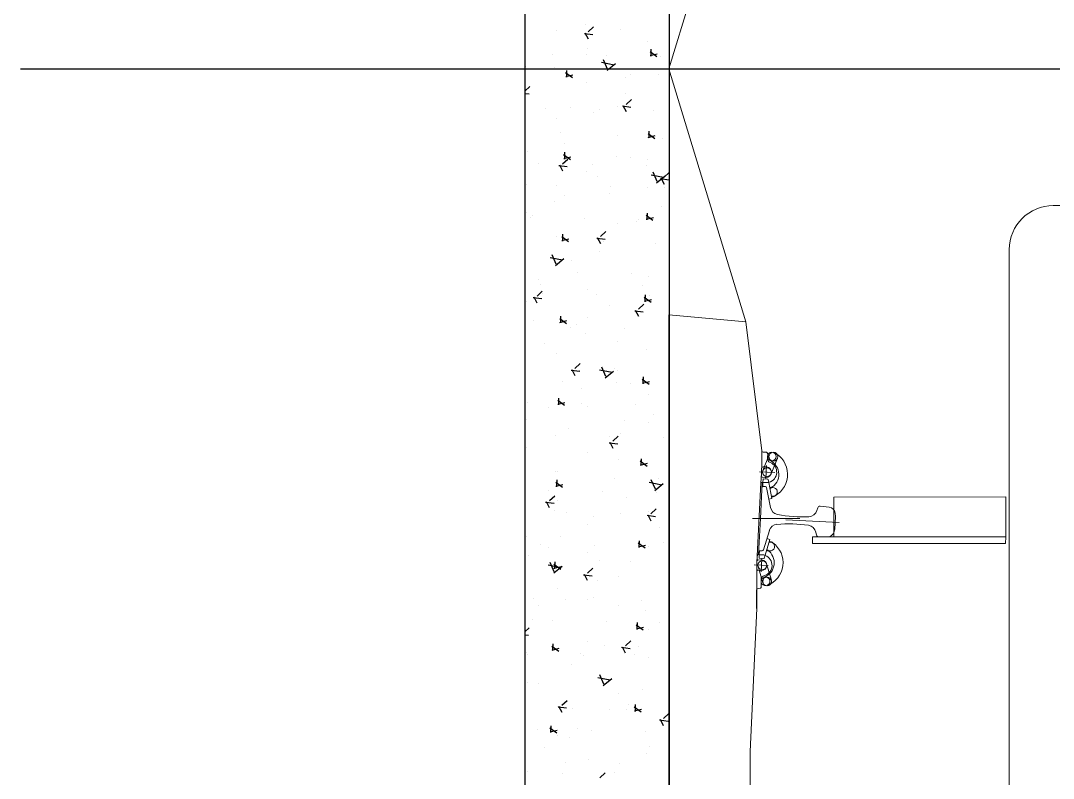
# Model space of a CAD drawing. Header units: feet. Extents: x 50754 to 76410, y 49660 to 67674.
# Drawn here: x 70008.1 to 70106.5, y 54284.4 to 54356.5 of the extents above; entities that cross this region are included whole.
import ezdxf

# ---------------------------------------------------------------- set-up
doc = ezdxf.new("R2010")
doc.units = ezdxf.units.FT
doc.linetypes.add('Amconstr', pattern=[9999, 9999, 0])
doc.linetypes.add('CENTER2', pattern=[28.575, 19.05, -3.175, 3.175, -3.175])
for name, color, linetype in [('1_CEN-LIN', 1, 'CENTER2'), ('1_HATCH', 8, 'Continuous'), ('1_L.RT-B.R.T', 6, 'Continuous'), ('1_LINE', 4, 'Continuous'), ('MS GATE', 1, 'Continuous')]:
    doc.layers.add(name, color=color, linetype=linetype)

# ---------------------------------------------------------------- blocks, each defined once
blk = doc.blocks.new('admin enlclave road')
at = {"layer": '1_CEN-LIN', "color": 253, "ltscale": 5, "flags": 128}
blk.add_lwpolyline([(44844.9337, -5366.1744), (44868.5974, -5362.922)], dxfattribs=at)
at = {"layer": '1_HATCH', "color": 253, "linetype": 'Continuous'}
for p, q in [((44846.1687, -5365.9056, 0), (44846.1687, -5365.9056, 0)), ((44846.1775, -5365.9204, 0), (44846.1877, -5365.9078, 0)), ((44846.2474, -5365.9053, 0), (44846.2474, -5365.9053, 0)), ((44846.1062, -5365.9262, 0), (44846.1062, -5365.9262, 0)), ((44846.1696, -5365.9248, 0), (44846.1887, -5365.9247, 0)), ((44846.1705, -5365.9234, 0), (44846.1794, -5365.9358, 0)), ((44846.3118, -5365.9236, 0), (44846.3118, -5365.9236, 0)), ((44846.3215, -5365.9396, 0), (44846.3232, -5365.9547, 0)), ((44846.1811, -5365.9578, 0), (44846.1811, -5365.9578, 0)), ((44846.3202, -5365.9447, 0), (44846.337, -5365.9538, 0)), ((44846.3218, -5365.9537, 0), (44846.3369, -5365.9476, 0)), ((44846.3453, -5365.9531, 0), (44846.3453, -5365.9531, 0)), ((44846.1062, -5365.9814, 0), (44846.1062, -5365.9814, 0)), ((44846.181, -5365.9702, 0), (44846.181, -5365.9702, 0)), ((44846.2161, -5365.9835, 0), (44846.2447, -5365.9852, 0)), ((44846.2191, -5365.9766, 0), (44846.231, -5365.9961, 0)), ((44846.2257, -5365.9673, 0), (44846.2257, -5365.9673, 0)), ((44846.2347, -5365.9956, 0), (44846.2474, -5365.982, 0)), ((44846.0466, -5365.996, 0), (44846.0466, -5365.996, 0)), ((44846.2308, -5365.9998, 0), (44846.2347, -5365.9956, 0)), ((44846.231, -5365.9961, 0), (44846.2311, -5365.9961, 0)), ((44846.2841, -5366.0019, 0), (44846.2841, -5366.0019, 0)), ((44846.3456, -5365.993, 0), (44846.3456, -5365.993, 0)), ((44846.0499, -5366.0155, 0), (44846.0499, -5366.0155, 0)), ((44846.1147, -5366.0103, 0), (44846.1147, -5366.0103, 0)), ((44846.14, -5366.0172, 0), (44846.1567, -5366.0263, 0)), ((44846.1413, -5366.012, 0), (44846.143, -5366.0272, 0)), ((44846.1416, -5366.0261, 0), (44846.1566, -5366.0201, 0)), ((44846.1538, -5366.0244, 0), (44846.1538, -5366.0244, 0)), ((44846.2734, -5366.0102, 0), (44846.2734, -5366.0102, 0)), ((44846.1898, -5366.0331, 0), (44846.1898, -5366.0331, 0)), ((44846.2793, -5366.0455, 0), (44846.2793, -5366.0455, 0)), ((44846.0556, -5366.0704, 0), (44846.0652, -5366.0586, 0)), ((44846.0563, -5366.0755, 0), (44846.0661, -5366.0755, 0)), ((44846.2646, -5366.0771, 0), (44846.2646, -5366.0771, 0)), ((44846.2757, -5366.0738, 0), (44846.2947, -5366.0737, 0)), ((44846.2766, -5366.0723, 0), (44846.2854, -5366.0848, 0)), ((44846.2836, -5366.0694, 0), (44846.2938, -5366.0568, 0)), ((44846.3454, -5366.0752, 0), (44846.3454, -5366.0752, 0)), ((44846.162, -5366.0922, 0), (44846.162, -5366.0922, 0)), ((44846.213, -5366.098, 0), (44846.213, -5366.098, 0)), ((44846.2258, -5366.0894, 0), (44846.2258, -5366.0894, 0)), ((44846.1062, -5366.1035, 0), (44846.1062, -5366.1035, 0)), ((44846.1336, -5366.1224, 0), (44846.1336, -5366.1224, 0)), ((44846.3421, -5366.1213, 0), (44846.3438, -5366.1364, 0)), ((44846.2734, -5366.14, 0), (44846.2734, -5366.14, 0)), ((44846.3408, -5366.1265, 0), (44846.3575, -5366.1356, 0)), ((44846.3424, -5366.1354, 0), (44846.3574, -5366.1293, 0)), ((44846.3749, -5366.1325, 0), (44846.3749, -5366.1325, 0)), ((44846.1466, -5366.1505, 0), (44846.1466, -5366.1505, 0)), ((44846.1591, -5366.1747, 0), (44846.1591, -5366.1747, 0)), ((44846.2775, -5366.1884, 0), (44846.2775, -5366.1884, 0)), ((44846.3086, -5366.1851, 0), (44846.3086, -5366.1851, 0)), ((44846.3482, -5366.184, 0), (44846.3482, -5366.184, 0)), ((44846.0803, -5366.203, 0), (44846.0803, -5366.203, 0)), ((44846.1605, -5366.1989, 0), (44846.1772, -5366.208, 0)), ((44846.161, -5366.2201, 0), (44846.1713, -5366.2076, 0)), ((44846.1618, -5366.1938, 0), (44846.1635, -5366.2089, 0)), ((44846.1621, -5366.2078, 0), (44846.1772, -5366.2018, 0)), ((44846.2264, -5366.2119, 0), (44846.2264, -5366.2119, 0)), ((44846.346, -5366.1977, 0), (44846.346, -5366.1977, 0)), ((44846.3629, -5366.2102, 0), (44846.3749, -5366.2297, 0)), ((44846.3747, -5366.2333, 0), (44846.3912, -5366.2155, 0)), ((44846.3896, -5366.2183, 0), (44846.3993, -5366.2065, 0)), ((44846.1068, -5366.226, 0), (44846.1068, -5366.226, 0)), ((44846.1531, -5366.2246, 0), (44846.1722, -5366.2244, 0)), ((44846.1541, -5366.2231, 0), (44846.1629, -5366.2355, 0)), ((44846.2172, -5366.2293, 0), (44846.2172, -5366.2293, 0)), ((44846.2422, -5366.2376, 0), (44846.2422, -5366.2376, 0)), ((44846.36, -5366.2171, 0), (44846.3885, -5366.2187, 0)), ((44846.3817, -5366.2228, 0), (44846.4008, -5366.2227, 0)), ((44846.3827, -5366.2213, 0), (44846.3915, -5366.2337, 0)), ((44846.274, -5366.2548, 0), (44846.274, -5366.2548, 0)), ((44846.357, -5366.2469, 0), (44846.357, -5366.2469, 0)), ((44846.3936, -5366.2407, 0), (44846.3936, -5366.2407, 0)), ((44846.0863, -5366.2759, 0), (44846.0863, -5366.2759, 0)), ((44846.1544, -5366.269, 0), (44846.1544, -5366.269, 0)), ((44846.2745, -5366.2709, 0), (44846.2745, -5366.2709, 0)), ((44846.3929, -5366.2847, 0), (44846.3929, -5366.2847, 0)), ((44846.1544, -5366.3062, 0), (44846.1544, -5366.3062, 0)), ((44846.1759, -5366.2901, 0), (44846.1759, -5366.2901, 0)), ((44846.3613, -5366.3082, 0), (44846.378, -5366.3173, 0)), ((44846.3626, -5366.303, 0), (44846.3643, -5366.3182, 0)), ((44846.3423, -5366.3256, 0), (44846.3423, -5366.3256, 0)), ((44846.3461, -5366.3198, 0), (44846.3461, -5366.3198, 0)), ((44846.3629, -5366.3171, 0), (44846.378, -5366.3111, 0)), ((44846.0951, -5366.3387, 0), (44846.0951, -5366.3387, 0)), ((44846.1069, -5366.3481, 0), (44846.1069, -5366.3481, 0)), ((44846.1095, -5366.3426, 0), (44846.1095, -5366.3426, 0)), ((44846.2265, -5366.334, 0), (44846.2265, -5366.334, 0)), ((44846.3008, -5366.3362, 0), (44846.3008, -5366.3362, 0)), ((44846.1823, -5366.3755, 0), (44846.1841, -5366.3906, 0)), ((44846.2592, -5366.3736, 0), (44846.2783, -5366.3734, 0)), ((44846.2601, -5366.3721, 0), (44846.269, -5366.3845, 0)), ((44846.2671, -5366.3691, 0), (44846.2773, -5366.3566, 0)), ((44846.39, -5366.3672, 0), (44846.39, -5366.3672, 0)), ((44846.1699, -5366.3828, 0), (44846.1699, -5366.3828, 0)), ((44846.1811, -5366.3806, 0), (44846.1978, -5366.3897, 0)), ((44846.1827, -5366.3896, 0), (44846.1977, -5366.3835, 0)), ((44846.2759, -5366.3781, 0), (44846.2759, -5366.3781, 0)), ((44846.1645, -5366.4236, 0), (44846.1765, -5366.4431, 0)), ((44846.2698, -5366.4024, 0), (44846.2698, -5366.4024, 0)), ((44846.1616, -5366.4305, 0), (44846.1901, -5366.4322, 0)), ((44846.1763, -5366.4468, 0), (44846.1928, -5366.429, 0)), ((44846.1787, -5366.4456, 0), (44846.1787, -5366.4456, 0)), ((44846.2096, -5366.4306, 0), (44846.2096, -5366.4306, 0)), ((44846.3466, -5366.4423, 0), (44846.3466, -5366.4423, 0)), ((44846.3844, -5366.4431, 0), (44846.3844, -5366.4431, 0)), ((44846.227, -5366.4565, 0), (44846.227, -5366.4565, 0)), ((44846.3742, -5366.4657, 0), (44846.3742, -5366.4657, 0)), ((44846.1433, -5366.4831, 0), (44846.1433, -5366.4831, 0)), ((44846.1477, -5366.4928, 0), (44846.1477, -5366.4928, 0)), ((44846.2535, -5366.4896, 0), (44846.2535, -5366.4896, 0)), ((44846.3819, -5366.4899, 0), (44846.3986, -5366.499, 0)), ((44846.3831, -5366.4847, 0), (44846.3849, -5366.4999, 0)), ((44846.3835, -5366.4988, 0), (44846.3985, -5366.4928, 0)), ((44846.3942, -5366.4853, 0), (44846.3942, -5366.4853, 0)), ((44846.1446, -5366.5199, 0), (44846.1548, -5366.5073, 0)), ((44846.1551, -5366.5136, 0), (44846.1551, -5366.5136, 0)), ((44846.2747, -5366.4994, 0), (44846.2747, -5366.4994, 0)), ((44846.3732, -5366.5181, 0), (44846.3834, -5366.5055, 0)), ((44846.3853, -5366.4986, 0), (44846.3853, -5366.4986, 0)), ((44846.1225, -5366.535, 0), (44846.1225, -5366.535, 0)), ((44846.1367, -5366.5243, 0), (44846.1557, -5366.5242, 0)), ((44846.1376, -5366.5229, 0), (44846.1465, -5366.5353, 0)), ((44846.3078, -5366.5182, 0), (44846.3078, -5366.5182, 0)), ((44846.3653, -5366.5226, 0), (44846.3843, -5366.5224, 0)), ((44846.3662, -5366.5211, 0), (44846.375, -5366.5335, 0)), ((44846.2029, -5366.5572, 0), (44846.2046, -5366.5724, 0)), ((44846.2623, -5366.5525, 0), (44846.2623, -5366.5525, 0)), ((44846.1447, -5366.5753, 0), (44846.1447, -5366.5753, 0)), ((44846.2016, -5366.5624, 0), (44846.2183, -5366.5715, 0)), ((44846.2032, -5366.5713, 0), (44846.2182, -5366.5653, 0)), ((44846.2271, -5366.5786, 0), (44846.2271, -5366.5786, 0)), ((44846.2415, -5366.5708, 0), (44846.2415, -5366.5708, 0)), ((44846.3467, -5366.5644, 0), (44846.3467, -5366.5644, 0)), ((44846.2631, -5366.589, 0), (44846.2631, -5366.589, 0)), ((44846.3371, -5366.5965, 0), (44846.3371, -5366.5965, 0)), ((44846.4034, -5366.6053, 0), (44846.4034, -5366.6053, 0)), ((44846.1751, -5366.6233, 0), (44846.1751, -5366.6233, 0)), ((44846.2061, -5366.6419, 0), (44846.2061, -5366.6419, 0)), ((44846.2428, -5366.6733, 0), (44846.2618, -5366.6732, 0)), ((44846.2437, -5366.6719, 0), (44846.2525, -5366.6843, 0)), ((44846.2506, -5366.6689, 0), (44846.2609, -5366.6563, 0)), ((44846.2602, -5366.6715, 0), (44846.2602, -5366.6715, 0)), ((44846.3055, -5366.664, 0), (44846.334, -5366.6657, 0)), ((44846.3084, -5366.6572, 0), (44846.3204, -5366.6766, 0)), ((44846.3202, -5366.6803, 0), (44846.3367, -5366.6625, 0)), ((44846.3371, -5366.6578, 0), (44846.3371, -5366.6578, 0)), ((44846.3459, -5366.6594, 0), (44846.3459, -5366.6594, 0)), ((44846.4024, -5366.6716, 0), (44846.4191, -5366.6807, 0)), ((44846.4037, -5366.6665, 0), (44846.4054, -5366.6816, 0)), ((44846.404, -5366.6805, 0), (44846.419, -5366.6745, 0)), ((44846.3473, -5366.6869, 0), (44846.3473, -5366.6869, 0)), ((44846.3786, -5366.6852, 0), (44846.3786, -5366.6852, 0)), ((44846.2277, -5366.7011, 0), (44846.2277, -5366.7011, 0)), ((44846.2707, -5366.7103, 0), (44846.2707, -5366.7103, 0)), ((44846.4207, -5366.7034, 0), (44846.4207, -5366.7034, 0)), ((44846.2221, -5366.7441, 0), (44846.2389, -5366.7532, 0)), ((44846.2234, -5366.7389, 0), (44846.2251, -5366.7541, 0)), ((44846.2753, -5366.744, 0), (44846.2753, -5366.744, 0)), ((44846.3949, -5366.7299, 0), (44846.3949, -5366.7299, 0)), ((44846.4372, -5366.7459, 0), (44846.4372, -5366.7459, 0)), ((44846.1557, -5366.7582, 0), (44846.1557, -5366.7582, 0)), ((44846.2044, -5366.7628, 0), (44846.2044, -5366.7628, 0)), ((44846.2238, -5366.753, 0), (44846.2388, -5366.747, 0)), ((44846.2897, -5366.7488, 0), (44846.2897, -5366.7488, 0)), ((44846.3756, -5366.7677, 0), (44846.3756, -5366.7677, 0)), ((44846.4295, -5366.7663, 0), (44846.4295, -5366.7663, 0)), ((44846.1588, -5366.7953, 0), (44846.1588, -5366.7953, 0)), ((44846.2555, -5366.803, 0), (44846.2555, -5366.803, 0)), ((44846.3474, -5366.809, 0), (44846.3474, -5366.809, 0)), ((44846.3567, -5366.8179, 0), (44846.3669, -5366.8053, 0)), ((44846.3708, -5366.7984, 0), (44846.3708, -5366.7984, 0)), ((44846.4669, -5366.7949, 0), (44846.4669, -5366.7949, 0)), ((44846.2278, -5366.8232, 0), (44846.2278, -5366.8232, 0)), ((44846.3488, -5366.8223, 0), (44846.3679, -5366.8222, 0)), ((44846.3498, -5366.8208, 0), (44846.3586, -5366.8332, 0)), ((44846.1676, -5366.8582, 0), (44846.1676, -5366.8582, 0)), ((44846.3045, -5366.8509, 0), (44846.3045, -5366.8509, 0)), ((44846.3733, -5366.8557, 0), (44846.3733, -5366.8557, 0)), ((44846.4229, -5366.8533, 0), (44846.4397, -5366.8624, 0)), ((44846.4242, -5366.8482, 0), (44846.4259, -5366.8633, 0)), ((44846.4246, -5366.8623, 0), (44846.4396, -5366.8562, 0)), ((44846.2381, -5366.9034, 0), (44846.2381, -5366.9034, 0)), ((44846.2425, -5366.9022, 0), (44846.2425, -5366.9022, 0)), ((44846.3709, -5366.8992, 0), (44846.3709, -5366.8992, 0)), ((44846.4493, -5366.8976, 0), (44846.4779, -5366.8993, 0)), ((44846.4523, -5366.8907, 0), (44846.4643, -5366.9102, 0)), ((44846.464, -5366.9139, 0), (44846.4806, -5366.8961, 0)), ((44846.469, -5366.886, 0), (44846.469, -5366.886, 0)), ((44846.2427, -5366.9258, 0), (44846.2594, -5366.9349, 0)), ((44846.244, -5366.9207, 0), (44846.2457, -5366.9358, 0)), ((44846.2443, -5366.9347, 0), (44846.2593, -5366.9287, 0)), ((44846.4675, -5366.9174, 0), (44846.4675, -5366.9174, 0)), ((44846.2283, -5366.9457, 0), (44846.2283, -5366.9457, 0)), ((44846.3479, -5366.9316, 0), (44846.3479, -5366.9316, 0)), ((44846.4027, -5366.9385, 0), (44846.4027, -5366.9385, 0)), ((44846.2263, -5366.9731, 0), (44846.2453, -5366.9729, 0)), ((44846.2272, -5366.9716, 0), (44846.2361, -5366.984, 0)), ((44846.2342, -5366.9686, 0), (44846.2444, -5366.9561, 0)), ((44846.2512, -5366.9651, 0), (44846.2512, -5366.9651, 0)), ((44846.3955, -5366.9745, 0), (44846.3955, -5366.9745, 0)), ((44846.4549, -5366.9713, 0), (44846.4739, -5366.9711, 0)), ((44846.4558, -5366.9698, 0), (44846.4647, -5366.9822, 0)), ((44846.4569, -5366.9626, 0), (44846.4569, -5366.9626, 0)), ((44846.4628, -5366.9668, 0), (44846.473, -5366.9543, 0)), ((44846.2488, -5366.9895, 0), (44846.2488, -5366.9895, 0)), ((44846.2759, -5366.9887, 0), (44846.2759, -5366.9887, 0)), ((44846.3363, -5366.991, 0), (44846.3363, -5366.991, 0)), ((44846.4864, -5366.9954, 0), (44846.4864, -5366.9954, 0)), ((44846.3261, -5367.0091, 0), (44846.3261, -5367.0091, 0)), ((44846.27, -5367.0435, 0), (44846.27, -5367.0435, 0)), ((44846.4435, -5367.0351, 0), (44846.4602, -5367.0442, 0)), ((44846.4448, -5367.0299, 0), (44846.4465, -5367.0451, 0)), ((44846.4451, -5367.044, 0), (44846.4601, -5367.038, 0)), ((44846.4676, -5367.0395, 0), (44846.4676, -5367.0395, 0)), ((44846.4983, -5367.0256, 0), (44846.4983, -5367.0256, 0)), ((44846.195, -5367.0544, 0), (44846.195, -5367.0544, 0)), ((44846.2284, -5367.0678, 0), (44846.2284, -5367.0678, 0)), ((44846.348, -5367.0536, 0), (44846.348, -5367.0536, 0)), ((44846.2458, -5367.072, 0), (44846.2458, -5367.072, 0)), ((44846.3348, -5367.072, 0), (44846.3348, -5367.072, 0)), ((44846.3642, -5367.0858, 0), (44846.3642, -5367.0858, 0)), ((44846.4319, -5367.0781, 0), (44846.4319, -5367.0781, 0)), ((44846.2036, -5367.096, 0), (44846.2036, -5367.096, 0)), ((44846.2509, -5367.111, 0), (44846.2794, -5367.1127, 0)), ((44846.2538, -5367.1042, 0), (44846.2658, -5367.1236, 0)), ((44846.2632, -5367.1075, 0), (44846.28, -5367.1166, 0)), ((44846.2645, -5367.1024, 0), (44846.2662, -5367.1175, 0)), ((44846.2648, -5367.1165, 0), (44846.2799, -5367.1104, 0)), ((44846.2656, -5367.1273, 0), (44846.2821, -5367.1095, 0)), ((44846.3403, -5367.1176, 0), (44846.3505, -5367.105, 0)), ((44846.3324, -5367.1221, 0), (44846.3514, -5367.1219, 0)), ((44846.3333, -5367.1206, 0), (44846.3421, -5367.133, 0)), ((44846.3656, -5367.1306, 0), (44846.3656, -5367.1306, 0)), ((44846.4097, -5367.116, 0), (44846.4097, -5367.116, 0)), ((44846.2786, -5367.1613, 0), (44846.2786, -5367.1613, 0)), ((44846.2992, -5367.1831, 0), (44846.2992, -5367.1831, 0)), ((44846.3486, -5367.1762, 0), (44846.3486, -5367.1762, 0)), ((44846.3613, -5367.1683, 0), (44846.3613, -5367.1683, 0)), ((44846.4185, -5367.1789, 0), (44846.4185, -5367.1789, 0)), ((44846.4681, -5367.162, 0), (44846.4681, -5367.162, 0)), ((44846.4797, -5367.182, 0), (44846.4797, -5367.182, 0)), ((44846.229, -5367.1903, 0), (44846.229, -5367.1903, 0)), ((44846.2411, -5367.2035, 0), (44846.2411, -5367.2035, 0)), ((44846.5158, -5367.205, 0), (44846.5158, -5367.205, 0)), ((44846.3962, -5367.2191, 0), (44846.3962, -5367.2191, 0)), ((44846.464, -5367.2168, 0), (44846.4808, -5367.2259, 0)), ((44846.4653, -5367.2116, 0), (44846.467, -5367.2268, 0)), ((44846.4656, -5367.2257, 0), (44846.4807, -5367.2197, 0)), ((44846.4657, -5367.2187, 0), (44846.4657, -5367.2187, 0)), ((44846.4933, -5367.2229, 0), (44846.4933, -5367.2229, 0)), ((44846.2329, -5367.2356, 0), (44846.2329, -5367.2356, 0)), ((44846.2766, -5367.2333, 0), (44846.2766, -5367.2333, 0)), ((44846.2199, -5367.2658, 0), (44846.2279, -5367.2558, 0)), ((44846.2208, -5367.2727, 0), (44846.2289, -5367.2727, 0)), ((44846.3622, -5367.2682, 0), (44846.3622, -5367.2682, 0)), ((44846.3993, -5367.2712, 0), (44846.3993, -5367.2712, 0)), ((44846.4384, -5367.271, 0), (44846.4575, -5367.2709, 0)), ((44846.4394, -5367.2696, 0), (44846.4482, -5367.282, 0)), ((44846.4463, -5367.2666, 0), (44846.4565, -5367.254, 0)), ((44846.4767, -5367.2645, 0), (44846.4767, -5367.2645, 0)), ((44846.2838, -5367.2893, 0), (44846.3005, -5367.2984, 0)), ((44846.2851, -5367.2841, 0), (44846.2868, -5367.2992, 0)), ((44846.2854, -5367.2982, 0), (44846.3004, -5367.2921, 0)), ((44846.3486, -5367.2983, 0), (44846.3486, -5367.2983, 0)), ((44846.3566, -5367.2997, 0), (44846.3566, -5367.2997, 0)), ((44846.4682, -5367.2841, 0), (44846.4682, -5367.2841, 0)), ((44846.5021, -5367.2858, 0), (44846.5021, -5367.2858, 0)), ((44846.2291, -5367.3124, 0), (44846.2291, -5367.3124, 0)), ((44846.2314, -5367.3148, 0), (44846.2314, -5367.3148, 0)), ((44846.333, -5367.3237, 0), (44846.333, -5367.3237, 0)), ((44846.3948, -5367.3446, 0), (44846.4233, -5367.3463, 0)), ((44846.3977, -5367.3377, 0), (44846.4097, -5367.3572, 0)), ((44846.4095, -5367.3609, 0), (44846.426, -5367.3431, 0)), ((44846.4975, -5367.3588, 0), (44846.4975, -5367.3588, 0)), ((44846.2402, -5367.3777, 0), (44846.2402, -5367.3777, 0)), ((44846.2666, -5367.3762, 0), (44846.2666, -5367.3762, 0)), ((44846.4459, -5367.3751, 0), (44846.4459, -5367.3751, 0)), ((44846.3238, -5367.4174, 0), (44846.334, -5367.4048, 0)), ((44846.4312, -5367.4113, 0), (44846.4312, -5367.4113, 0)), ((44846.4688, -5367.4066, 0), (44846.4688, -5367.4066, 0)), ((44846.472, -5367.396, 0), (44846.472, -5367.396, 0)), ((44846.4846, -5367.3985, 0), (44846.5013, -5367.4076, 0)), ((44846.4859, -5367.3934, 0), (44846.4876, -5367.4085, 0)), ((44846.4862, -5367.4074, 0), (44846.5012, -5367.4014, 0)), ((44846.5524, -5367.4156, 0), (44846.5626, -5367.403, 0)), ((44846.315, -5367.4217, 0), (44846.315, -5367.4217, 0)), ((44846.3159, -5367.4218, 0), (44846.335, -5367.4217, 0)), ((44846.3168, -5367.4203, 0), (44846.3257, -5367.4327, 0)), ((44846.3492, -5367.4208, 0), (44846.3492, -5367.4208, 0)), ((44846.5445, -5367.42, 0), (44846.5636, -5367.4199, 0)), ((44846.5454, -5367.4185, 0), (44846.5543, -5367.431, 0)), ((44846.5164, -5367.4496, 0), (44846.5164, -5367.4496, 0)), ((44846.2772, -5367.4779, 0), (44846.2772, -5367.4779, 0)), ((44846.3043, -5367.471, 0), (44846.321, -5367.4801, 0)), ((44846.3056, -5367.4658, 0), (44846.3073, -5367.481, 0)), ((44846.3059, -5367.4799, 0), (44846.321, -5367.4739, 0)), ((44846.3649, -5367.4638, 0), (44846.3649, -5367.4638, 0)), ((44846.3968, -5367.4637, 0), (44846.3968, -5367.4637, 0)), ((44846.5295, -5367.482, 0), (44846.5295, -5367.482, 0)), ((44846.3238, -5367.4846, 0), (44846.3238, -5367.4846, 0)), ((44846.3499, -5367.4863, 0), (44846.3499, -5367.4863, 0)), ((44846.5268, -5367.4984, 0), (44846.5268, -5367.4984, 0)), ((44846.2985, -5367.5163, 0), (44846.2985, -5367.5163, 0)), ((44846.3986, -5367.5286, 0), (44846.3986, -5367.5286, 0)), ((44846.4689, -5367.5287, 0), (44846.4689, -5367.5287, 0)), ((44846.3493, -5367.5429, 0), (44846.3493, -5367.5429, 0)), ((44846.4605, -5367.5509, 0), (44846.4605, -5367.5509, 0)), ((44846.2676, -5367.5739, 0), (44846.2676, -5367.5739, 0)), ((44846.3469, -5367.5688, 0), (44846.3469, -5367.5688, 0)), ((44846.4299, -5367.5663, 0), (44846.4401, -5367.5538, 0))]:
    blk.add_line(p, q, dxfattribs=at)
at = {"layer": '1_L.RT-B.R.T', "color": 253, "lineweight": 0, "ltscale": 2}
for p, q in [((44846.4606, -5365.3945), (44846.3669, -5365.9774)), ((44846.6144, -5366.5134), (44846.3669, -5365.9774)), ((44847.9172, -5366.0726), (44847.2589, -5366.1631)), ((44847.1749, -5366.2738), (44847.3581, -5367.6071)), ((44846.6144, -5366.5134), (44846.4418, -5366.5213)), ((44846.6887, -5366.794), (44846.6144, -5366.5134)), ((44846.6054, -5367.711), (44846.4418, -5366.5213)), ((44846.6887, -5366.794), (44846.6932, -5366.8267)), ((44846.6932, -5366.8267), (44846.694, -5366.8365)), ((44846.694, -5366.8365), (44846.6948, -5366.8449)), ((44846.6948, -5366.8449), (44846.6965, -5366.8653)), ((44846.6965, -5366.8653), (44846.7119, -5367.0424)), ((44846.7259, -5367.1439), (44846.7119, -5367.0424)), ((44846.7544, -5367.4623), (44846.7259, -5367.1439)), ((44846.7852, -5367.6863), (44846.7544, -5367.4623))]:
    blk.add_line(p, q, dxfattribs=at)
at = {"layer": '1_L.RT-B.R.T', "color": 253, "lineweight": 0}
for p, q in [((44846.6993, -5366.7957), (44846.6919, -5366.7965)), ((44846.7066, -5366.8007), (44846.6971, -5366.8371)), ((44846.7026, -5366.7984), (44846.7034, -5366.8083)), ((44846.7257, -5366.8057), (44846.7161, -5366.8421)), ((44846.6898, -5366.8411), (44846.7238, -5366.8382)), ((44846.6963, -5366.8288), (44846.7038, -5366.8282)), ((44846.7038, -5366.8282), (44846.7023, -5366.8283)), ((44846.7035, -5366.8251), (44846.706, -5366.8545)), ((44846.8618, -5366.8745), (44847.2424, -5366.8212)), ((44847.2424, -5366.8212), (44847.2546, -5366.9098)), ((44846.6983, -5366.8521), (44846.7058, -5366.8515)), ((44846.7104, -5366.8549), (44846.7001, -5366.8558)), ((44846.7001, -5366.8558), (44846.7008, -5366.8634)), ((44846.7058, -5366.8515), (44846.7043, -5366.8516)), ((44846.7111, -5366.8622), (44846.7144, -5366.8614)), ((44846.7135, -5366.8616), (44846.7114, -5366.8556)), ((44846.7255, -5366.8966), (44846.7135, -5366.8616)), ((44846.6978, -5366.8638), (44846.7023, -5366.8633)), ((44846.6993, -5366.8636), (44846.7063, -5366.9441)), ((44846.7008, -5366.8634), (44846.7016, -5366.8725)), ((44846.7074, -5366.872), (44846.7021, -5366.8724)), ((44846.7023, -5366.8633), (44846.7111, -5366.8622)), ((44846.7251, -5366.9166), (44846.7104, -5366.8739)), ((44846.8738, -5366.9622), (44846.8618, -5366.8745)), ((44846.7255, -5366.8966), (44846.719, -5366.8988)), ((44846.8288, -5366.909), (44846.8298, -5366.9028)), ((44846.8345, -5366.8986), (44846.855, -5366.8979)), ((44846.7631, -5366.9392), (44846.8816, -5366.9289)), ((44846.8271, -5366.9686), (44847.2546, -5366.9098)), ((44847.2557, -5366.9246), (44846.8291, -5366.9832)), ((44847.2546, -5366.9098), (44846.8738, -5366.9622)), ((44847.2546, -5366.9098), (44847.2557, -5366.9246)), ((44846.7936, -5366.9321), (44846.6888, -5366.9465)), ((44846.7133, -5367.0244), (44846.7063, -5366.9441)), ((44846.7296, -5366.9679), (44846.7225, -5367.0125)), ((44846.8291, -5366.9832), (44846.8271, -5366.9686)), ((44846.833, -5366.9575), (44846.8351, -5366.9635)), ((44846.8404, -5366.9668), (44846.8608, -5366.964)), ((44846.7334, -5366.9875), (44846.7266, -5366.9864)), ((44846.7334, -5366.9875), (44846.7276, -5367.0239)), ((44846.7102, -5367.0229), (44846.7119, -5367.0424)), ((44846.714, -5367.0154), (44846.7148, -5367.0243)), ((44846.7198, -5367.0149), (44846.7145, -5367.0154)), ((44846.7067, -5367.0484), (44846.7376, -5367.0458)), ((44846.7099, -5367.0247), (44846.7162, -5367.0241)), ((44846.7122, -5367.0362), (44846.7218, -5367.0354)), ((44846.7148, -5367.0243), (44846.7155, -5367.0321)), ((44846.7257, -5367.0312), (44846.7155, -5367.0321)), ((44846.7162, -5367.0241), (44846.7251, -5367.0234)), ((44846.7218, -5367.0354), (44846.7202, -5367.0355)), ((44846.7215, -5367.0324), (44846.724, -5367.0617)), ((44846.7251, -5367.0234), (44846.7281, -5367.0241)), ((44846.7276, -5367.0239), (44846.7266, -5367.0304)), ((44846.7491, -5367.077), (44846.7336, -5367.0427)), ((44846.7151, -5367.0595), (44846.7238, -5367.0587)), ((44846.7312, -5367.0851), (44846.7157, -5367.0508)), ((44846.7238, -5367.0587), (44846.7223, -5367.0588)), ((44846.7262, -5367.0748), (44846.7289, -5367.0949)), ((44846.7265, -5367.0984), (44846.7226, -5367.0992))]:
    blk.add_line(p, q, dxfattribs=at)
at = {"layer": '1_L.RT-B.R.T', "color": 253}
blk.add_line((44846.7259, -5367.1439), (44846.7202, -5367.1025), dxfattribs=at)
at = {"layer": '1_L.RT-B.R.T', "color": 253, "lineweight": 0}
for centre, radius in [((44846.7127, -5366.8035), 0.00983), ((44846.7161, -5366.8032), 0.00983), ((44846.7066, -5366.8396), 0.00983), ((44846.7246, -5367.0468), 0.00983), ((44846.7213, -5367.0472), 0.0000323), ((44846.7401, -5367.0811), 0.00983)]:
    blk.add_circle(centre, radius, dxfattribs=at)
at = {"layer": '1_L.RT-B.R.T', "color": 253, "lineweight": 0, "ltscale": 2}
blk.add_arc((44847.2722, -5366.2604), 0.0983, 97.8258, 187.8258, dxfattribs=at)
at = {"layer": '1_L.RT-B.R.T', "color": 253, "lineweight": 0}
for centre, radius, start, end in [((44846.6916, -5366.7936), 0.00295, 187.8258, 275.8258), ((44846.6996, -5366.7987), 0.00295, 4.9634, 95.8258), ((44846.7132, -5366.8075), 0.00983, 184.9634, 255.373), ((44846.6995, -5366.8457), 0.0344, 306.4808, 72.6592), ((44846.6995, -5366.8457), 0.0541, 306.4808, 72.6592), ((44846.6995, -5366.8457), 0.0541, 306.4808, 72.6592), ((44846.6966, -5366.8317), 0.00295, 94.9635, 184.9634), ((44846.7048, -5366.8398), 0.0117, 274.9635, 94.9635), ((44846.7048, -5366.8398), 0.0236, 294.0153, 75.373), ((44846.6981, -5366.8492), 0.00295, 184.9634, 274.9635), ((44846.7104, -5366.8559), 0.000983, 18.9999, 94.9638), ((44846.698, -5366.8653), 0.00147, 96.8259, 184.9634), ((44846.7022, -5366.8744), 0.00197, 94.9638, 184.9638), ((44846.7076, -5366.8749), 0.00295, 18.9999, 94.9638), ((44846.7258, -5366.8813), 0.00983, 256.442, 141.5576), ((44846.7258, -5366.8777), 0.00798, 138.0041, 154.9187), ((44846.7228, -5366.8751), 0.00395, 103.0345, 138.0041), ((44846.7228, -5366.8751), 0.00395, 91.0113, 103.0345), ((44846.7275, -5366.8848), 0.00798, 243.321, 248.0649), ((44846.726, -5366.8885), 0.00395, 248.0649, 283.0345), ((44846.726, -5366.8885), 0.00395, 283.0345, 318.0041), ((44846.723, -5366.8859), 0.00798, 318.0041, 324.9964), ((44846.8346, -5366.9035), 0.00492, 92.1038, 170.9238), ((44846.8556, -5366.9126), 0.0147, 13.2881, 92.1038), ((44846.7437, -5366.9102), 0.0197, 198.9999, 266.9297), ((44846.7585, -5366.6354), 0.2949, 266.9297, 280.6608), ((44846.8094, -5366.9059), 0.0197, 280.6608, 350.9238), ((44846.7742, -5366.9318), 0.0983, 6.816, 13.2881), ((44846.579, -5366.9551), 0.2949, 4.9638, 6.816), ((44846.579, -5366.9551), 0.2949, 3.1117, 4.9638), ((44846.749, -5366.971), 0.0197, 102.998, 170.9278), ((44846.8109, -5367.2392), 0.2949, 89.267, 102.998), ((44846.8144, -5366.9639), 0.0197, 19.0039, 89.267), ((44846.8587, -5366.9494), 0.0147, 277.8238, 356.6396), ((44846.7753, -5366.9445), 0.0983, 356.6396, 3.1117), ((44846.8397, -5366.9619), 0.00492, 199.0039, 277.8238), ((44846.7364, -5367.0029), 0.00983, 227.9389, 113.9168), ((44846.7375, -5367.0007), 0.00875, 109.6682, 125.328), ((44846.7367, -5366.9983), 0.00624, 80.9278, 109.6682), ((44846.7367, -5366.9983), 0.00624, 52.1875, 80.9278), ((44846.7351, -5367.0003), 0.00875, 39.0891, 52.1875), ((44846.7161, -5367.0422), 0.0541, 297.7889, 62.6954), ((44846.7117, -5367.023), 0.00147, 184.9634, 274.9635), ((44846.7143, -5367.0134), 0.00197, 184.9638, 274.9638), ((44846.7195, -5367.012), 0.00295, 274.9638, 350.9278), ((44846.7368, -5367.0054), 0.00875, 216.5277, 232.1875), ((44846.7352, -5367.0074), 0.00624, 232.1875, 260.9278), ((44846.7161, -5367.0422), 0.0344, 297.7889, 62.6954), ((44846.7352, -5367.0074), 0.00624, 260.9278, 269.5991), ((44846.7144, -5367.039), 0.00295, 94.9635, 187.8258), ((44846.7228, -5367.0471), 0.0117, 274.9635, 94.9635), ((44846.7256, -5367.0302), 0.000983, 274.9638, 350.9278), ((44846.7228, -5367.0471), 0.0236, 294.2099, 77.0577), ((44846.7168, -5367.0564), 0.00295, 187.8258, 274.9635), ((44846.7365, -5367.0775), 0.00983, 114.2099, 187.8258), ((44846.7367, -5367.0813), 0.00983, 202.0176, 173.6341), ((44846.7231, -5367.1021), 0.00295, 99.8259, 187.8258), ((44846.726, -5367.0955), 0.00295, 279.8259, 10.6882)]:
    blk.add_arc(centre, radius, start, end, dxfattribs=at)
at = {"layer": '1_LINE', "color": 253}
for p, q in [((44845.8909, -5362.5099), (44846.844, -5369.4447)), ((44845.5714, -5362.5538), (44846.5251, -5369.4886))]:
    blk.add_line(p, q, dxfattribs=at)

msp = doc.modelspace()

# ---------------------------------------------------------------- block references
at = {"layer": 'MS GATE', "linetype": 'Amconstr', "lineweight": 25, "xscale": 42.66674600251998, "yscale": 42.66674600251998, "zscale": 42.66674600251998, "rotation": 352.174150691152}
msp.add_blockref('admin enlclave road', (-1794383.54152, 541708.42207), dxfattribs=at)

doc.saveas('drawing.dxf')
